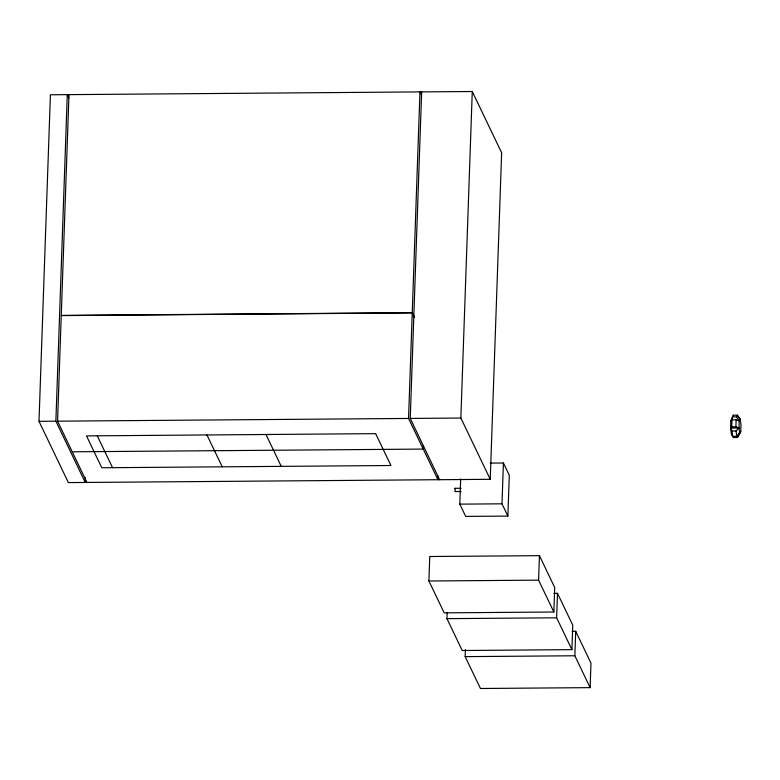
<?xml version="1.0" encoding="UTF-8"?>
<svg xmlns="http://www.w3.org/2000/svg" width="780" height="780" viewBox="0 0 780 780"><rect width="100%" height="100%" fill="white"/><g stroke="black" fill="none" stroke-linecap="round" stroke-linejoin="round"><path stroke-width="1.17" d="M39 421.317L50.407 94.78L472.27 91.504L501.647 152.782L490.24 479.31L68.377 482.586L39 421.317L55.877 421.18L85.254 482.459L85.42 477.604M55.877 421.18L67.275 94.653L68.835 97.9M86.941 482.44L57.564 421.171L61.249 315.598L412.24 312.868L414.336 317.245M68.962 94.643L61.259 315.432L412.25 312.702L414.346 317.08M438.058 476.073L437.931 479.719L408.554 418.45L419.962 91.913L421.531 95.199M439.618 479.7L410.241 418.431L421.648 91.904M423.365 445.477L423.248 449.085L72.247 451.805M428.902 581.002L429.76 556.51L539.448 555.662L554.716 587.515L553.868 612.008L444.181 612.856L428.902 581.002L538.59 580.144L553.868 612.008M553.878 593.336L557.495 593.307L572.764 625.16L571.916 649.652L462.228 650.51L446.95 618.647L447.154 612.817M490.24 479.31L460.863 418.041L472.27 91.504M490.162 463.106L503.422 462.998L509.291 475.254L507.868 516.077L465.68 516.399L459.81 504.143L460.688 478.94M572.091 631.322L575.708 631.293L590.977 663.146L590.129 687.638L480.441 688.496L465.163 656.633L465.406 649.633M507.868 516.077L501.988 503.822L503.422 462.998M538.59 580.144L539.448 555.662M571.916 649.652L556.637 617.799L557.495 593.307M590.129 687.638L574.85 655.775L575.708 631.293M738.904 433.105L740.756 431.662L736.808 436.283L732.673 436.322L731.923 430.979L730.567 428.074L730.811 421.054L733.414 415.204L737.548 415.174L740.249 419.299L741 424.642L740.756 431.662L737.392 437.512L733.258 437.541L731.318 433.407L730.567 428.074L731.747 426.835L732.001 419.815L736.135 419.786L739.245 420.985L739.001 428.005L739.762 433.348L737.392 437.512M731.923 430.979L736.057 430.95L739.001 428.005L735.881 426.806L736.135 419.786M455.198 491.176L455.013 488.231L455.188 488.767M733.414 415.204L730.811 421.054L732.001 419.815M732.41 416.89L736.544 416.861L737.548 415.174M57.564 421.171L408.554 418.45M410.241 418.431L460.863 418.041M731.747 426.835L735.881 426.806M730.567 428.074L739.001 428.005M455.072 488.299L461.107 488.251M454.964 491.566L460.99 491.517M459.81 504.143L501.988 503.822M446.95 618.647L556.637 617.799M465.163 656.633L574.85 655.775M738.133 416.403L740.249 419.299L739.245 420.985L736.544 416.861M265.97 434.499L281.248 466.362M206.953 434.957L222.232 466.82M97.266 435.815L112.544 467.668M731.318 433.407L732.673 436.322M736.057 430.95L736.808 436.283M375.658 433.651L86.512 435.893L101.78 467.756L390.926 465.514L375.658 433.651"/></g></svg>
